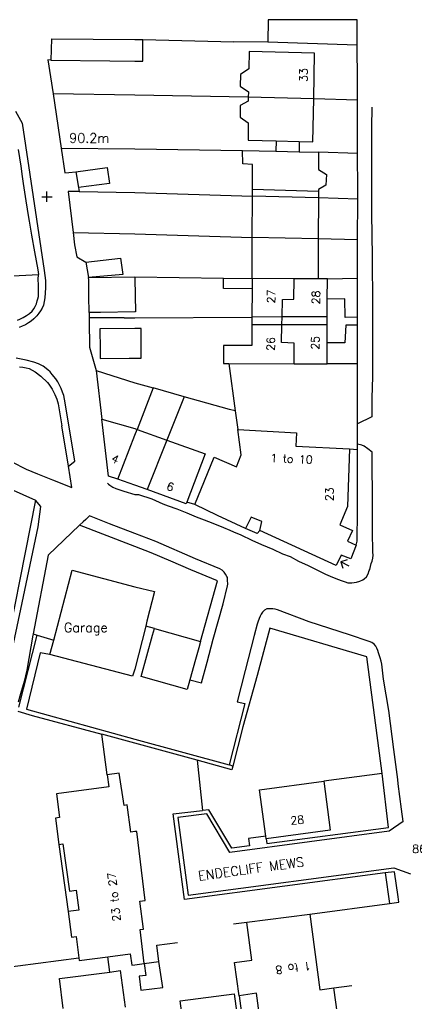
# Model space of a CAD drawing. Extents: x 427500 to 429848, y 434500 to 436505.
# Drawn here: x 428982.8 to 429042.1, y 435537.4 to 435684.4 of the extents above; entities that cross this region are included whole.
import ezdxf

# ---------------------------------------------------------------- set-up
doc = ezdxf.new("R2010")
doc.units = 0
doc.layers.add('LPTIP_Ex_Base', color=8, linetype='Continuous')
doc.styles.add('MtXpl_Romans', font='romans__.ttf')

msp = doc.modelspace()

# ---------------------------------------------------------------- linework, layer by layer
at = {"layer": 'LPTIP_Ex_Base', "color": 251, "true_color": 0x636466}
for p, q in [((429019.95, 435684.4), (429019.9, 435681.05)), ((429025.8, 435684.4), (429019.95, 435684.4)), ((429031.53, 435684.4), (429025.8, 435684.4)), ((429033.26, 435684.4), (429031.53, 435684.4)), ((429033.27, 435680.6), (429033.26, 435684.4)), ((428987.53, 435681.53), (428987.45, 435678.37)), ((428987.53, 435681.53), (429000, 435681.46)), ((429000, 435681.46), (429001.19, 435681.45)), ((429001.19, 435681.33), (429001.19, 435681.45)), ((429001.19, 435681.45), (429014.8, 435681.1)), ((429001.19, 435678.2), (429001.19, 435681.33)), ((429019.9, 435681.05), (429014.8, 435681.1)), ((429033.27, 435680.6), (429019.9, 435681.05)), ((429033.3, 435675.25), (429033.27, 435680.6)), ((428987.45, 435678.37), (428987, 435678.4)), ((428987, 435678.4), (428987.77, 435673.32)), ((428987.45, 435678.37), (428996.25, 435678.26)), ((429017.1, 435679.65), (429017.05, 435677.05)), ((429026.9, 435679.4), (429017.1, 435679.65)), ((429026.77, 435672.55), (429026.9, 435679.4)), ((428996.25, 435678.26), (429000, 435678.21)), ((429000, 435678.21), (429001.19, 435678.2)), ((429017.05, 435677.05), (429015.8, 435676.2)), ((429015.8, 435676.2), (429015.75, 435674.45)), ((429015.75, 435674.45), (429017, 435673.6)), ((429033.31, 435672.35), (429033.3, 435675.25)), ((429000, 435673.12), (428987.77, 435673.32)), ((428987.77, 435673.32), (428988.99, 435665.2)), ((429016.97, 435672.84), (429000, 435673.12)), ((429016.97, 435672.84), (429016.95, 435672.2)), ((429017, 435673.6), (429016.97, 435672.84)), ((429026.77, 435672.55), (429016.97, 435672.84)), ((429026.65, 435666.15), (429026.77, 435672.55)), ((429033.31, 435672.35), (429026.77, 435672.55)), ((429016.95, 435672.2), (429015.75, 435671.55)), ((429015.75, 435671.55), (429015.75, 435669.85)), ((429033.33, 435665.99), (429033.31, 435672.35)), ((429035.45, 435671.35), (429035.4, 435668.3)), ((428982.17, 435670.73), (428983.15, 435668.95)), ((429015.75, 435669.85), (429016.95, 435669)), ((428983.15, 435668.95), (428986.45, 435646.9)), ((429016.95, 435669), (429016.95, 435666.4)), ((429035.4, 435668.3), (429035.4, 435662.25)), ((428988.99, 435665.2), (429000, 435665.1)), ((428988.99, 435665.2), (428989.55, 435661.5)), ((429000, 435665.1), (429016.1, 435664.85)), ((429016.95, 435666.4), (429021.15, 435666.29)), ((429021.15, 435666.29), (429021.1, 435664.74)), ((429021.15, 435666.29), (429024.6, 435666.2)), ((429024.6, 435666.2), (429024.6, 435664.66)), ((429024.6, 435666.2), (429026.65, 435666.15)), ((429033.33, 435664.4), (429033.33, 435665.99)), ((428982.57, 435665.02), (428982.93, 435662.5)), ((429016.15, 435662.85), (429016.1, 435664.85)), ((429016.1, 435664.85), (429021.1, 435664.74)), ((429021.1, 435664.74), (429024.6, 435664.66)), ((429024.6, 435664.66), (429027.45, 435664.6)), ((429027.45, 435664.6), (429027.45, 435662)), ((429033.33, 435664.4), (429027.45, 435664.6)), ((429033.35, 435659), (429033.33, 435664.4)), ((428982.93, 435662.5), (428983.15, 435660.95)), ((428991.2, 435661.65), (428995.85, 435662.3)), ((428995.85, 435662.3), (428996.2, 435659.9)), ((429017.6, 435662.75), (429016.15, 435662.85)), ((429017.59, 435659), (429017.6, 435662.75)), ((429035.4, 435662.25), (429035.4, 435655.45)), ((428983.15, 435660.95), (428983.31, 435659.91)), ((428989.55, 435661.5), (428990.15, 435661.55)), ((428990.15, 435661.55), (428991.2, 435661.65)), ((428991.2, 435661.65), (428991.6, 435659.3)), ((429027.45, 435662), (429028.65, 435661.25)), ((429028.65, 435661.25), (429028.55, 435659.65)), ((428983.31, 435659.91), (428983.72, 435657.34)), ((428996.2, 435659.9), (428991.6, 435659.3)), ((428991.6, 435659.3), (428991.7, 435658.7)), ((429028.55, 435659.65), (429027.45, 435659)), ((428991.7, 435658.7), (428990.05, 435658.7)), ((428990.05, 435658.7), (428990.78, 435652.59)), ((428991.7, 435658.7), (429000, 435658.55)), ((429000, 435658.55), (429017.58, 435658.05)), ((429017.56, 435651.85), (429017.58, 435658.05)), ((429017.58, 435658.05), (429017.59, 435659)), ((429027.45, 435657.77), (429017.58, 435658.05)), ((429027.45, 435658.7), (429017.59, 435659)), ((429027.45, 435657.77), (429027.42, 435651.63)), ((429027.45, 435659), (429027.45, 435658.7)), ((429027.45, 435658.7), (429027.45, 435657.77)), ((429033.35, 435657.6), (429027.45, 435657.77)), ((429033.35, 435658.52), (429033.35, 435659)), ((429033.35, 435657.6), (429033.35, 435658.52)), ((428983.72, 435657.34), (428984.12, 435654.83)), ((429033.33, 435651.5), (429033.35, 435657.6)), ((428984.12, 435654.83), (428984.2, 435654.3)), ((429035.4, 435655.45), (429035.5, 435649)), ((428984.2, 435654.3), (428984.56, 435652.21)), ((428984.56, 435652.21), (428985, 435649.71)), ((428990.78, 435652.59), (429000, 435652.4)), ((428990.78, 435652.59), (428991, 435650.75)), ((429000, 435652.4), (429017.56, 435651.85)), ((429017.54, 435645.72), (429017.56, 435651.85)), ((429027.42, 435651.63), (429017.56, 435651.85)), ((428991, 435650.75), (428991.35, 435648.95)), ((429027.42, 435651.63), (429027.4, 435645.66)), ((429033.33, 435651.5), (429027.42, 435651.63)), ((429033.32, 435645.75), (429033.33, 435651.5)), ((428985, 435649.71), (428985.47, 435647.04)), ((428991.35, 435648.95), (428992.67, 435648.18)), ((429035.5, 435649), (429035.55, 435641.65)), ((428992.67, 435648.18), (428997.85, 435648.75)), ((428992.67, 435648.18), (428993.09, 435645.85)), ((428997.85, 435648.75), (428998.2, 435646.3)), ((428980.81, 435646.05), (428985.6, 435646.32)), ((428985.47, 435647.04), (428985.6, 435646.32)), ((428985.55, 435645.55), (428985.6, 435646.32)), ((428986.45, 435646.9), (428986.65, 435645.4)), ((428998.2, 435646.3), (428993.09, 435645.85)), ((428993.09, 435645.85), (428999.99, 435645.97)), ((428999.99, 435645.97), (429000, 435645.65)), ((428999.99, 435645.97), (429000, 435645.97)), ((429000, 435645.97), (429013.25, 435645.75)), ((428985.6, 435644.8), (428985.55, 435645.55)), ((428985.6, 435643.05), (428985.6, 435644.8)), ((428986.65, 435645.4), (428986.65, 435644.35)), ((428993.1, 435645.53), (428993.09, 435645.85)), ((428993.14, 435643.25), (428993.1, 435645.53)), ((429000, 435645.65), (429000.09, 435640.75)), ((429013.25, 435644.25), (429013.25, 435645.75)), ((429013.25, 435645.75), (429017.54, 435645.72)), ((429017.54, 435645.72), (429017.53, 435644.2)), ((429023.85, 435645.68), (429017.54, 435645.72)), ((429023.8, 435642.65), (429023.85, 435645.68)), ((429027.4, 435645.66), (429023.85, 435645.68)), ((429028.8, 435645.65), (429027.4, 435645.66)), ((429028.79, 435642.65), (429028.8, 435645.65)), ((429028.8, 435645.65), (429033.32, 435645.75)), ((429033.3, 435639.95), (429033.32, 435645.75)), ((428985.5, 435642.7), (428985.6, 435643.05)), ((428986.65, 435644.35), (428986.55, 435642.85)), ((428993.14, 435643.01), (428993.14, 435643.25)), ((429017.53, 435644.2), (429013.25, 435644.25)), ((429017.53, 435644.2), (429017.52, 435639.95)), ((428984.9, 435641.2), (428985.1, 435641.55)), ((428985.1, 435641.55), (428985.3, 435641.95)), ((428985.3, 435641.95), (428985.4, 435642.4)), ((428985.4, 435642.4), (428985.5, 435642.7)), ((428986.35, 435641.75), (428986.15, 435641.3)), ((428986.55, 435642.85), (428986.35, 435641.75)), ((428993.18, 435640.63), (428993.14, 435643.01)), ((429022.04, 435639.97), (429022.1, 435642.6)), ((429022.1, 435642.6), (429023.8, 435642.65)), ((429028.78, 435640), (429028.79, 435642.65)), ((429031.4, 435642.7), (429028.79, 435642.65)), ((429031.45, 435639.9), (429031.4, 435642.7)), ((429035.55, 435641.65), (429035.55, 435631.05)), ((428983.3, 435639.9), (428983.8, 435640.2)), ((428983.8, 435640.2), (428984.25, 435640.5)), ((428984.25, 435640.5), (428984.65, 435640.85)), ((428984.65, 435640.85), (428984.9, 435641.2)), ((428985.35, 435640.15), (428984.9, 435639.7)), ((428985.65, 435640.55), (428985.35, 435640.15)), ((428985.9, 435640.9), (428985.65, 435640.55)), ((428986.15, 435641.3), (428985.9, 435640.9)), ((428994.2, 435640.65), (428993.18, 435640.63)), ((428993.18, 435640.63), (428993.19, 435639.85)), ((428994.86, 435640.66), (428994.2, 435640.65)), ((429000, 435640.75), (428994.86, 435640.66)), ((429000.09, 435640.75), (429000, 435640.75)), ((428982.45, 435639.5), (428982.8, 435639.65)), ((428983.15, 435638.6), (428982.7, 435638.4)), ((428982.8, 435639.65), (428983.3, 435639.9)), ((428983.65, 435638.8), (428983.15, 435638.6)), ((428984.1, 435639.1), (428983.65, 435638.8)), ((428984.5, 435639.35), (428984.1, 435639.1)), ((428984.9, 435639.7), (428984.5, 435639.35)), ((428993.19, 435639.85), (428993.19, 435639.42)), ((428994.32, 435639.85), (428993.19, 435639.85)), ((428993.19, 435639.42), (428993.2, 435635.45)), ((428995.05, 435639.85), (428994.32, 435639.85)), ((428998.41, 435639.85), (428995.05, 435639.85)), ((428998.41, 435639.85), (429000, 435639.85)), ((429000, 435639.85), (429017.52, 435639.95)), ((429017.51, 435638.8), (429017.5, 435635.7)), ((429017.52, 435639.95), (429017.51, 435638.8)), ((429022.01, 435638.8), (429017.51, 435638.8)), ((429022.04, 435639.97), (429017.52, 435639.95)), ((429021.95, 435636.15), (429022.01, 435638.8)), ((429022.01, 435638.8), (429022.04, 435639.97)), ((429028.77, 435638.8), (429022.01, 435638.8)), ((429028.78, 435640), (429022.04, 435639.97)), ((429028.76, 435636.1), (429028.77, 435638.8)), ((429028.77, 435638.8), (429028.78, 435640)), ((429031.55, 435638.75), (429031.4, 435636.1)), ((429033.3, 435639.95), (429031.45, 435639.9)), ((429033.3, 435638.75), (429031.55, 435638.75)), ((429033.3, 435638.75), (429033.3, 435639.95)), ((429033.3, 435632.95), (429033.3, 435638.75)), ((429000, 435638.24), (428994.79, 435638.22)), ((428994.79, 435638.22), (428994.8, 435635.1)), ((429000.94, 435638.24), (429000, 435638.24)), ((429000.96, 435633.81), (429000.94, 435638.24)), ((429017.5, 435635.7), (429013.25, 435635.7)), ((429013.25, 435635.7), (429013.25, 435633)), ((429023.85, 435636.05), (429021.95, 435636.15)), ((429023.85, 435632.97), (429023.85, 435636.05)), ((429028.75, 435632.95), (429028.76, 435636.1)), ((429031.4, 435636.1), (429028.76, 435636.1)), ((428993.2, 435635.45), (428994.21, 435631.96)), ((428994.8, 435635.1), (428994.81, 435633.79)), ((428983.75, 435633.5), (428982.25, 435633.8)), ((428984.9, 435633.2), (428983.75, 435633.5)), ((428985.6, 435632.95), (428984.9, 435633.2)), ((428986.3, 435632.6), (428985.6, 435632.95)), ((428994.81, 435633.79), (428999.14, 435633.8)), ((428999.14, 435633.8), (429000, 435633.81)), ((429000, 435633.81), (429000.96, 435633.81)), ((429013.25, 435633), (429014.04, 435633)), ((429014.04, 435633), (429023.85, 435632.97)), ((429014.04, 435633), (429015.01, 435625.96)), ((429023.85, 435632.97), (429028.75, 435632.95)), ((429033.3, 435632.95), (429028.75, 435632.95)), ((429033.3, 435624), (429033.3, 435632.95)), ((428982.75, 435632.5), (428983.25, 435632.45)), ((428983.25, 435632.45), (428983.75, 435632.35)), ((428983.75, 435632.35), (428984.2, 435632.25)), ((428984.2, 435632.25), (428985.1, 435631.75)), ((428985.1, 435631.75), (428985.95, 435631.15)), ((428987, 435632.05), (428986.3, 435632.6)), ((428987.35, 435631.75), (428987, 435632.05)), ((428987.65, 435631.4), (428987.35, 435631.75)), ((428988.2, 435630.75), (428987.65, 435631.4)), ((428994.21, 435631.96), (428995.05, 435624.68)), ((428994.21, 435631.96), (429000, 435630.15)), ((428985.95, 435631.15), (428986.92, 435630.18)), ((428986.92, 435630.18), (428987.15, 435629.95)), ((428987.15, 435629.95), (428987.65, 435629.2)), ((428988.5, 435630.3), (428988.2, 435630.75)), ((428989, 435629.3), (428988.5, 435630.3)), ((429000, 435630.15), (429002.76, 435629.37)), ((429035.55, 435631.05), (429035.45, 435627.9)), ((428987.65, 435629.2), (428988.05, 435628.4)), ((428988.05, 435628.4), (428988.35, 435627.7)), ((428989.2, 435628.75), (428989, 435629.3)), ((428989.4, 435628.25), (428989.2, 435628.75)), ((429002.76, 435629.37), (429000.34, 435623.18)), ((429007.38, 435628.06), (429002.76, 435629.37)), ((428988.35, 435627.7), (428988.55, 435627)), ((428988.55, 435627), (428989.1, 435623.7)), ((428989.6, 435627.15), (428989.4, 435628.25)), ((428991.05, 435618.4), (428989.6, 435627.15)), ((429007.38, 435628.06), (429004.79, 435621.57)), ((429014.15, 435626.15), (429007.38, 435628.06)), ((429035.45, 435627.9), (429035.45, 435625.05)), ((429015.01, 435625.96), (429014.15, 435626.15)), ((429015.01, 435625.96), (429015.4, 435623.15)), ((428996.05, 435616.2), (428995.05, 435624.68)), ((428995.05, 435624.68), (429000, 435623.3)), ((429035.45, 435625.05), (429033.3, 435624)), ((429033.3, 435620.98), (429033.3, 435624)), ((428990.1, 435617.7), (428989.1, 435623.7)), ((429000, 435623.3), (429000.34, 435623.18)), ((429000, 435622.3), (429000.34, 435623.18)), ((429000.34, 435623.18), (429004.79, 435621.57)), ((429015.4, 435623.15), (429024.17, 435622.67)), ((429015.9, 435619.35), (429015.4, 435623.15)), ((429024.17, 435622.67), (429024.07, 435620.67)), ((428997.44, 435615.72), (429000, 435622.3)), ((429004.79, 435621.57), (429001.84, 435614.18)), ((429004.79, 435621.57), (429010.5, 435619.5)), ((429033.3, 435620.15), (429033.3, 435620.98)), ((429033.94, 435620.84), (429033.3, 435620.98)), ((428979.05, 435619.6), (428983.75, 435617.25)), ((429010.5, 435619.5), (429007.8, 435612.31)), ((429024.07, 435620.67), (429032.1, 435620.25)), ((429032.1, 435620.25), (429031.8, 435611.65)), ((429032.1, 435620.25), (429033.3, 435620.15)), ((429033.3, 435610.95), (429033.3, 435620.15)), ((429034.28, 435620.68), (429033.94, 435620.84)), ((429034.85, 435620.29), (429034.28, 435620.68)), ((429035.5, 435619.75), (429034.85, 435620.29)), ((429035.5, 435617.2), (429035.5, 435619.75)), ((428990.1, 435617.7), (428991.05, 435618.4)), ((429009, 435611.95), (429011.85, 435619)), ((429011.85, 435619), (429015.2, 435617.6)), ((429015.2, 435617.6), (429015.9, 435619.35)), ((428983.75, 435617.25), (428985.45, 435616.55)), ((428990.6, 435614.5), (428990.1, 435617.7)), ((429035.55, 435613.95), (429035.5, 435617.2)), ((428978.4, 435615.61), (428985.15, 435612.6)), ((428985.45, 435616.55), (428987.7, 435615.66)), ((428987.7, 435615.66), (428990.6, 435614.5)), ((428995.9, 435615.15), (428996.05, 435615)), ((428997.44, 435615.72), (428996.05, 435616.2)), ((429000, 435614.85), (428997.44, 435615.72)), ((428996.05, 435615), (428996.25, 435614.85)), ((428996.25, 435614.85), (428996.7, 435614.55)), ((428996.7, 435614.55), (428997.15, 435614.35)), ((428997.15, 435614.35), (428998.37, 435613.96)), ((428998.37, 435613.96), (429000, 435613.45)), ((429001.84, 435614.18), (429000, 435614.85)), ((429007.7, 435612.05), (429001.84, 435614.18)), ((429035.55, 435607.9), (429035.55, 435613.95)), ((428985.15, 435612.6), (428979.65, 435585.1)), ((428985.95, 435611.65), (428985.15, 435612.6)), ((429000, 435613.45), (429000.55, 435613.45)), ((429000.55, 435613.45), (429002.55, 435612.8)), ((429002.55, 435612.8), (429004.2, 435612.05)), ((429007.8, 435612.31), (429007.7, 435612.05)), ((429009, 435611.95), (429007.8, 435612.31)), ((428985.55, 435608.6), (428985.95, 435611.65)), ((429004.2, 435612.05), (429005, 435611.75)), ((429005, 435611.75), (429006.3, 435611.3)), ((429006.3, 435611.3), (429007.8, 435610.7)), ((429007.8, 435610.7), (429009.2, 435610.1)), ((429012.35, 435610.3), (429009, 435611.95)), ((429031.8, 435611.65), (429030.65, 435608.9)), ((429033.25, 435606.45), (429033.3, 435610.95)), ((428992.25, 435609.35), (428991.75, 435608.87)), ((428992.66, 435609.73), (428992.25, 435609.35)), ((428993.2, 435610.25), (428992.66, 435609.73)), ((428996.19, 435609.08), (428993.2, 435610.25)), ((429009.2, 435610.1), (429010.35, 435609.65)), ((429010.35, 435609.65), (429011.65, 435609.15)), ((429016.55, 435608.35), (429012.35, 435610.3)), ((429017.4, 435610.05), (429016.55, 435608.35)), ((429019, 435609.4), (429017.4, 435610.05)), ((429018.71, 435608.05), (429019, 435609.4)), ((428982.95, 435596.3), (428985.55, 435608.6)), ((428991.75, 435608.87), (428987.05, 435604.4)), ((428999.35, 435605.92), (428991.75, 435608.87)), ((429000, 435607.6), (428996.19, 435609.08)), ((429011.65, 435609.15), (429013.25, 435608.5)), ((429013.25, 435608.5), (429014.2, 435608.1)), ((429014.2, 435608.1), (429014.75, 435607.85)), ((429014.75, 435607.85), (429015.85, 435607.4)), ((429018.3, 435607.6), (429016.55, 435608.35)), ((429018.71, 435608.05), (429018.3, 435607.6)), ((429030.1, 435602.85), (429018.71, 435608.05)), ((429030.65, 435608.9), (429032.55, 435608.05)), ((429032.55, 435608.05), (429031.8, 435606.45)), ((429035.6, 435604.85), (429035.55, 435607.9)), ((429003.15, 435606.4), (429000, 435607.6)), ((429009.1, 435603.85), (429003.15, 435606.4)), ((429015.85, 435607.4), (429017.5, 435606.6)), ((429017.5, 435606.6), (429018.95, 435605.95)), ((429031.8, 435606.45), (429033.1, 435605.85)), ((429033.1, 435605.85), (429033.25, 435606.45)), ((429000, 435605.67), (428999.35, 435605.92)), ((429002.47, 435604.73), (429000, 435605.67)), ((429018.95, 435605.95), (429020.65, 435605.25)), ((429020.65, 435605.25), (429022.1, 435604.6)), ((429033.1, 435605.85), (429032.3, 435603.85)), ((429035.65, 435604.4), (429035.6, 435604.85)), ((428987.05, 435604.4), (428984.8, 435592.64)), ((429005.39, 435603.48), (429002.47, 435604.73)), ((429008.4, 435602.19), (429005.39, 435603.48)), ((429012.7, 435602.35), (429009.1, 435603.85)), ((429022.1, 435604.6), (429023.25, 435604.2)), ((429023.25, 435604.2), (429024.5, 435603.5)), ((429024.5, 435603.5), (429025.95, 435602.85)), ((429030.85, 435604.4), (429030.1, 435602.85)), ((429032.3, 435603.85), (429030.85, 435604.4)), ((429035.35, 435603.15), (429035.5, 435603.5)), ((429035.5, 435603.5), (429035.6, 435603.95)), ((429035.6, 435603.95), (429035.65, 435604.4)), ((428987.87, 435591.67), (428990.65, 435602.15)), ((428990.65, 435602.15), (429000, 435599.65)), ((429012.36, 435600.54), (429008.4, 435602.19)), ((429013.05, 435602.15), (429012.7, 435602.35)), ((429013.35, 435601.85), (429013.05, 435602.15)), ((429025.95, 435602.85), (429027.3, 435602.15)), ((429027.3, 435602.15), (429028.5, 435601.55)), ((429034.9, 435601.6), (429035.05, 435602.1)), ((429035.05, 435602.1), (429035.15, 435602.25)), ((429035.15, 435602.25), (429035.35, 435603.15)), ((429009.84, 435591.47), (429012.36, 435600.54)), ((429013.55, 435601.55), (429013.35, 435601.85)), ((429013.75, 435601.2), (429013.55, 435601.55)), ((429013.85, 435601.05), (429013.75, 435601.2)), ((429013.85, 435600.65), (429013.85, 435601.05)), ((429013.9, 435600.05), (429013.85, 435600.65)), ((429028.5, 435601.55), (429029.2, 435601.25)), ((429029.2, 435601.25), (429030.05, 435600.9)), ((429030.05, 435600.9), (429030.85, 435600.6)), ((429030.85, 435600.6), (429031.45, 435600.4)), ((429031.45, 435600.4), (429031.85, 435600.25)), ((429033.15, 435600.35), (429033.65, 435600.5)), ((429033.65, 435600.5), (429034.1, 435600.7)), ((429034.1, 435600.7), (429034.3, 435600.85)), ((429034.3, 435600.85), (429034.65, 435601.15)), ((429034.65, 435601.15), (429034.9, 435601.6)), ((429000, 435599.65), (429002.95, 435598.95)), ((429002.95, 435598.95), (429001.82, 435594.5)), ((429013.2, 435597.1), (429013.84, 435599.78)), ((429013.84, 435599.78), (429013.9, 435600.05)), ((429031.85, 435600.25), (429032.45, 435600.25)), ((429032.45, 435600.25), (429033.15, 435600.35)), ((428980.94, 435586.91), (428982.95, 435596.3)), ((429011.7, 435591.85), (429013.2, 435597.1)), ((429019.4, 435596.15), (429019.1, 435595.85)), ((429019.75, 435596.35), (429019.4, 435596.15)), ((429020.65, 435596.35), (429019.75, 435596.35)), ((429021, 435596.3), (429020.65, 435596.35)), ((429021.35, 435596.2), (429021, 435596.3)), ((429026.1, 435594.4), (429021.35, 435596.2)), ((429018.6, 435594.9), (429018.4, 435594.35)), ((429018.77, 435595.27), (429018.6, 435594.9)), ((429018.9, 435595.55), (429018.77, 435595.27)), ((429019.1, 435595.85), (429018.9, 435595.55)), ((429001.63, 435593.76), (429000, 435587.35)), ((429001.82, 435594.5), (429001.63, 435593.76)), ((429002.92, 435593.4), (429001.63, 435593.76)), ((429002.65, 435592.44), (429002.92, 435593.4)), ((429002.92, 435593.4), (429009.84, 435591.47)), ((429018.32, 435594.06), (429017.85, 435592.35)), ((429020.2, 435593.45), (429018.3, 435586.4)), ((429018.4, 435594.35), (429018.32, 435594.06)), ((429034.71, 435589.21), (429020.2, 435593.45)), ((429032.1, 435592.45), (429026.1, 435594.4)), ((428982.66, 435581.64), (428985.37, 435592.44)), ((428984.75, 435592.4), (428983.85, 435587.2)), ((428984.8, 435592.64), (428984.75, 435592.4)), ((428984.8, 435592.64), (428985.37, 435592.44)), ((428985.37, 435592.44), (428987.87, 435591.67)), ((428987.3, 435589.51), (428987.87, 435591.67)), ((429000.95, 435586.23), (429002.65, 435592.44)), ((429010.83, 435588.4), (429011.7, 435591.85)), ((429017.85, 435592.35), (429016.51, 435587.16)), ((429035.05, 435591.5), (429032.1, 435592.45)), ((429009.57, 435590.51), (429009.09, 435588.78)), ((429009.84, 435591.47), (429009.57, 435590.51)), ((429035.45, 435591.35), (429035.05, 435591.5)), ((429035.8, 435591.1), (429035.45, 435591.35)), ((429036.05, 435590.8), (429035.8, 435591.1)), ((429036.2, 435590.5), (429036.05, 435590.8)), ((429036.35, 435590.15), (429036.2, 435590.5)), ((429036.45, 435589.8), (429036.35, 435590.15)), ((428985.85, 435589.8), (428983.78, 435581.34)), ((428987.3, 435589.51), (428985.85, 435589.8)), ((428999.65, 435586.3), (428987.3, 435589.51)), ((429009.09, 435588.78), (429008.24, 435585.73)), ((429036.99, 435571.76), (429034.71, 435589.21)), ((429036.7, 435589.05), (429036.45, 435589.8)), ((429036.85, 435588.55), (429036.7, 435589.05)), ((428983.85, 435587.2), (428983.45, 435585.5)), ((429000, 435587.35), (428999.65, 435586.3)), ((429009.99, 435585.31), (429010.83, 435588.4)), ((429016.51, 435587.16), (429015.3, 435582.45)), ((429036.95, 435588.1), (429036.85, 435588.55)), ((429037.2, 435585.85), (429036.95, 435588.1)), ((429007.84, 435584.31), (429000.95, 435586.23)), ((429008.24, 435585.73), (429007.84, 435584.31)), ((429008.24, 435585.73), (429009.99, 435585.31)), ((429018.3, 435586.4), (429016.15, 435578.7)), ((429038, 435581.15), (429037.2, 435585.85)), ((428983.45, 435585.5), (428982.92, 435583.66)), ((428982.92, 435583.66), (428982.55, 435582.4)), ((428983.78, 435581.34), (429000, 435576.89)), ((429016.48, 435582.21), (429014.1, 435573.03)), ((429015.3, 435582.45), (429016.48, 435582.21)), ((428982.52, 435581.07), (428984.66, 435580.44)), ((428984.66, 435580.44), (428995.05, 435577.61)), ((429038.75, 435575.35), (429038, 435581.15)), ((429016.15, 435578.7), (429014.68, 435572.87)), ((429000, 435576.26), (428995.05, 435577.61)), ((428995.87, 435571.54), (428995.05, 435577.61)), ((429000, 435576.89), (429014.1, 435573.03)), ((429009.32, 435573.72), (429000, 435576.26)), ((429039.32, 435570.85), (429038.75, 435575.35)), ((429014.53, 435572.29), (429009.32, 435573.72)), ((429009.32, 435573.72), (429010.12, 435566.23)), ((429014.68, 435572.87), (429014.1, 435573.03)), ((429014.68, 435572.87), (429014.53, 435572.29)), ((428997.66, 435571.78), (428995.87, 435571.54)), ((428995.87, 435571.54), (428996.11, 435569.76)), ((428998.39, 435566.99), (428997.66, 435571.78)), ((429036.99, 435571.76), (429028.27, 435570.6)), ((429037.94, 435563.7), (429036.99, 435571.76)), ((428996.11, 435569.76), (428988.27, 435568.72)), ((429018.67, 435569.33), (429028.27, 435570.6)), ((429028.27, 435570.6), (429029.24, 435563.26)), ((429039.4, 435570.2), (429039.32, 435570.85)), ((429039.9, 435566.4), (429039.4, 435570.2)), ((428988.27, 435568.72), (428988.74, 435565.18)), ((429019.59, 435562.39), (429018.67, 435569.33)), ((428998.88, 435567.05), (428998.39, 435566.99)), ((428999.41, 435562.98), (428998.88, 435567.05)), ((428988.74, 435565.18), (428988.12, 435565.1)), ((429005.75, 435565.7), (429010.12, 435566.23)), ((429007.44, 435552.91), (429005.75, 435565.7)), ((429010.75, 435565.7), (429006.42, 435565.18)), ((429006.42, 435565.18), (429007.96, 435553.58)), ((429011.07, 435566.34), (429010.12, 435566.23)), ((429014.19, 435559.95), (429010.75, 435565.7)), ((429014.5, 435560.6), (429011.07, 435566.34)), ((429040.15, 435564.6), (429039.9, 435566.4)), ((428988.12, 435565.1), (428988.64, 435561.14)), ((429019.74, 435561.29), (429037.94, 435563.7)), ((429040.15, 435564.6), (429038.02, 435563.11)), ((429000, 435563.06), (428999.41, 435562.98)), ((429000.3, 435563.1), (429000, 435563.06)), ((429001.55, 435552.77), (429000.3, 435563.1)), ((429038.02, 435563.11), (429014.19, 435559.95)), ((429019.59, 435562.39), (429017.01, 435562.05)), ((429019.64, 435561.99), (429019.59, 435562.39)), ((429029.24, 435563.26), (429019.64, 435561.99)), ((428988.64, 435561.14), (428989.25, 435561.22)), ((428988.64, 435561.14), (428990.02, 435551.13)), ((428989.25, 435561.22), (428990.24, 435554.18)), ((429017.15, 435560.96), (429014.5, 435560.6)), ((429017.01, 435562.05), (429017.15, 435560.96)), ((429019.64, 435561.99), (429019.74, 435561.29)), ((429037.44, 435556.89), (429007.44, 435552.91)), ((429007.96, 435553.58), (429038.74, 435557.66)), ((429038.82, 435557.07), (429037.44, 435556.89)), ((429037.44, 435556.89), (429038.11, 435552.34)), ((429038.74, 435557.66), (429041.22, 435556.78)), ((429039.4, 435553.3), (429038.82, 435557.07)), ((428990.24, 435554.18), (428991.24, 435554.31)), ((428991.24, 435554.31), (428991.61, 435551.33)), ((429000.75, 435552.67), (429001.55, 435552.77)), ((429001.29, 435548.48), (429000.75, 435552.67)), ((429026.16, 435550.74), (429038.11, 435552.34)), ((429038.11, 435552.34), (429039.5, 435552.52)), ((429039.5, 435552.52), (429039.4, 435553.3)), ((428991.61, 435551.33), (428990.02, 435551.13)), ((428990.02, 435551.13), (428990.52, 435547.29)), ((429016.76, 435549.51), (429026.16, 435550.74)), ((429026.16, 435550.74), (429027.65, 435539.44)), ((429016.76, 435549.5), (429014.78, 435549.24)), ((429016.76, 435549.5), (429016.76, 435549.51)), ((429017.51, 435543.85), (429016.76, 435549.5)), ((429000.8, 435548.42), (429001.29, 435548.48)), ((429001.42, 435543.36), (429000.8, 435548.42)), ((428990.52, 435547.29), (428991.21, 435547.38)), ((428991.21, 435547.38), (428991.63, 435544.2)), ((429003.29, 435546.12), (429006.37, 435546.5)), ((429003.6, 435543.64), (429003.29, 435546.12)), ((428995.94, 435544.36), (428999.32, 435544.81)), ((428999.32, 435544.81), (428999.54, 435543.12)), ((428972.14, 435541.66), (428991.63, 435544.2)), ((428991.63, 435544.2), (428991.69, 435543.8)), ((428991.69, 435543.8), (428995.94, 435544.36)), ((428996.24, 435542.08), (428995.94, 435544.36)), ((428999.54, 435543.12), (429000, 435543.18)), ((429000, 435543.18), (429001.42, 435543.36)), ((429001.42, 435543.36), (429003.6, 435543.64)), ((429001.42, 435543.36), (429001.64, 435541.57)), ((429004.18, 435539.76), (429003.6, 435543.64)), ((429014.93, 435543.5), (429017.51, 435543.85)), ((429015.6, 435538.55), (429014.93, 435543.5)), ((428988.71, 435541.1), (428996.24, 435542.08)), ((428996.24, 435542.08), (428997.83, 435542.29)), ((428997.83, 435542.29), (428998.54, 435536.83)), ((428989.29, 435536.64), (428988.71, 435541.1)), ((429001.64, 435541.57), (429000.65, 435541.45)), ((429000.65, 435541.45), (429000.9, 435539.37)), ((429000.9, 435539.37), (429004.18, 435539.76)), ((429006.79, 435537.79), (429014.88, 435538.85)), ((429014.88, 435538.85), (429015.74, 435532.31)), ((429018.18, 435538.9), (429015.6, 435538.55)), ((429018.94, 435533.25), (429018.18, 435538.9)), ((429027.65, 435539.44), (429029.79, 435539.72)), ((429029.79, 435539.72), (429032.48, 435540.06)), ((429030.31, 435535.77), (429029.79, 435539.72)), ((429007.65, 435531.25), (429006.79, 435537.79)), ((429015.6, 435538.55), (429016.36, 435532.9))]:
    msp.add_line(p, q, dxfattribs=at)
for points in [[(428986.08, 435657.95), (428987.62, 435657.95)], [(428986.85, 435657.17), (428986.85, 435658.72)], [(429031.76, 435603.69), (429030.8, 435603.4), (429031.09, 435602.44)], [(429032.05, 435602.73), (429030.8, 435603.4)]]:
    msp.add_lwpolyline(points, dxfattribs=at)

# ---------------------------------------------------------------- texts
at = {"layer": 'LPTIP_Ex_Base', "color": 251, "true_color": 0x636466, "style": 'MtXpl_Romans'}
for s, height, rotation, p in [('33', 1.2, 90.2, (429025.84, 435675.09)), ('27', 1.2, 88.4, (429020.96, 435642)), ('28', 1.2, 88.9, (429027.67, 435641.85)), ('26', 1.2, 88.7, (429020.91, 435634.9)), ('25', 1.2, 88, (429027.55, 435635.05)), ('4', 1.2, 335.6, (428996.36, 435618.4)), ('1 to 10', 1.2, 357.6, (429020.26, 435618.3)), ('6', 1.2, 340.6, (429004.63, 435614.21)), ('23', 1.2, 88.6, (429029.7, 435612.43)), ('28', 1.2, 6.1, (429023.33, 435564.09)), ('ENDECLIFF MEWS', 1.4, 7.8, (429009.57, 435555.73)), ('23 to 27', 1.2, 96.2, (428997.9, 435549.71)), ('1 to 8', 1.2, 187.5, (429026.23, 435543.63))]:
    msp.add_text(s, height=height, rotation=rotation, dxfattribs=at).set_placement(p)
for s, height, p in [('90.2m', 1.4, (428990.19, 435666.02)), ('Garage', 1.4, (428989.4, 435592.87)), ('86.0m', 1.2, (429041.49, 435559.9))]:
    msp.add_text(s, height=height, dxfattribs=at).set_placement(p)

doc.saveas('drawing.dxf')
